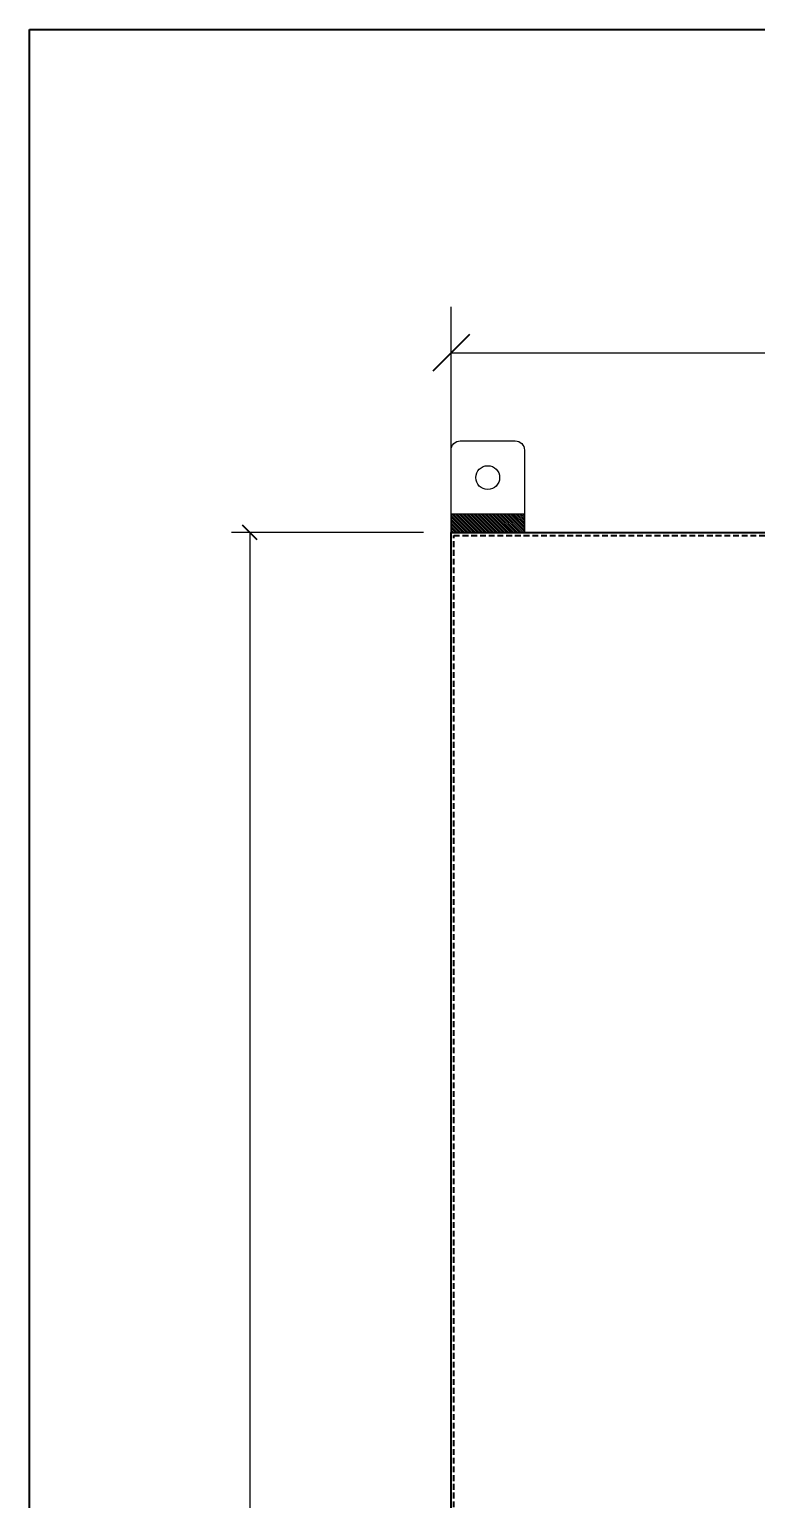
# Model space of a CAD drawing. Header units: millimetres. Extents: x 0 to 3953, y 0 to 2795.
# Drawn here: x 0 to 396, y 1993 to 2795 of the extents above; entities that cross this region are included whole.
import ezdxf

# ---------------------------------------------------------------- set-up
doc = ezdxf.new("R2010")
doc.units = ezdxf.units.MM
doc.linetypes.add('HIDDEN2', pattern=[4.7625, 3.175, -1.5875])
doc.layers.add('0 TĂNG CỨNG', color=7, linetype='Continuous', lineweight=15)
doc.layers.add('DIM', color=253, linetype='Continuous')
doc.styles.add('Arial', font='arial.ttf')
doc.dimstyles.new('Dim-25', dxfattribs={"dimtxt": 25, "dimasz": 8, "dimexe": 10, "dimexo": 15, "dimgap": 10, "dimtad": 1, "dimdec": 0, "dimtxsty": 'Standard', "dimblk": 'OBLIQUE', "dimcen": 10, "dimclrd": 5, "dimclre": 5, "dimclrt": 3, "dimazin": 3, "dimtfac": 1, "dimtdec": 0, "dimtmove": 0, "dimatfit": 3, "dimldrblk": 'OBLIQUE', "dimlwd": 9, "dimlwe": 9})
doc.dimstyles.new('Dim-40', dxfattribs={"dimtxt": 40, "dimasz": 20, "dimexe": 25, "dimexo": 40, "dimgap": 20, "dimtad": 1, "dimdec": 0, "dimtxsty": 'Standard', "dimblk": 'OBLIQUE', "dimcen": 15, "dimclrd": 5, "dimclre": 5, "dimclrt": 3, "dimazin": 3, "dimtfac": 1, "dimtdec": 0, "dimtmove": 0, "dimatfit": 3, "dimldrblk": 'ARCHTICK', "dimlwd": 9, "dimlwe": 9})

# ---------------------------------------------------------------- blocks, each defined once
blk = doc.blocks.new('*D1')
at = {"color": 0, "linetype": 'ByBlock', "lineweight": -2}
for p, q in [((124.3, 2516.54), (116.3, 2524.54)), ((116.3, 1324.54), (124.3, 1316.54))]:
    blk.add_line(p, q, dxfattribs=at)
at = {"layer": 'Defpoints', "color": 0, "transparency": 16777216}
for p in [(230.17, 2520.54), (120.3, 1320.54), (230.17, 1320.54)]:
    blk.add_point(p, dxfattribs=at)
at = {"layer": 'DIM', "color": 5, "lineweight": 9, "transparency": 16777216}
for p, q in [((215.17, 2520.54), (110.3, 2520.54)), ((120.3, 2520.54), (120.3, 1320.54)), ((215.17, 1320.54), (110.3, 1320.54))]:
    blk.add_line(p, q, dxfattribs=at)
at = {"layer": 'DIM', "color": 3, "transparency": 16777216, "insert": (97.53, 1920.54), "char_height": 25, "attachment_point": 5, "rotation": 90}
blk.add_mtext('1200', dxfattribs=at)
blk = doc.blocks.new('_Oblique')
at = {"color": 0, "linetype": 'ByBlock', "lineweight": -2}
blk.add_line((-0.5, -0.5), (0.5, 0.5), dxfattribs=at)
blk = doc.blocks.new('*D5')
at = {"color": 0, "linetype": 'ByBlock', "lineweight": -2}
for p, q in [((240.17, 2628.71), (220.17, 2608.71)), ((1020.17, 2608.71), (1040.17, 2628.71))]:
    blk.add_line(p, q, dxfattribs=at)
at = {"layer": 'Defpoints', "color": 0, "transparency": 16777216}
for p in [(1030.17, 2618.71), (230.17, 2520.54), (1030.17, 2520.54)]:
    blk.add_point(p, dxfattribs=at)
at = {"layer": 'DIM', "color": 5, "lineweight": 9, "transparency": 16777216}
for p, q in [((230.17, 2560.54), (230.17, 2643.71)), ((1030.17, 2560.54), (1030.17, 2643.71)), ((230.17, 2618.71), (1030.17, 2618.71))]:
    blk.add_line(p, q, dxfattribs=at)
at = {"layer": 'DIM', "color": 3, "transparency": 16777216, "insert": (630.17, 2659.13), "char_height": 40, "attachment_point": 5}
blk.add_mtext('800', dxfattribs=at)
blk = doc.blocks.new('_ArchTick')
at = {"color": 0, "const_width": 0.15}
blk.add_lwpolyline([(-0.5, -0.5), (0.5, 0.5)], dxfattribs=at)
blk = doc.blocks.new('KHUNG CHUẨN')
at = {"color": 7}
blk.add_lwpolyline([(16919.25, -26555.16), (19889.25, -26555.16), (19889.25, -28655.16), (16919.25, -28655.16)], close=True, dxfattribs=at)
at = {"color": 3, "style": 'Arial'}
for tag, p in [('#01', (17055.57, -28580.1)), ('#02', (17431.39, -28580.1)), ('#03', (18030.58, -28580.1)), ('#08', (18751.7, -28580.1)), ('#10', (19064.78, -28580.1)), ('#11', (19060.3, -28625.69)), ('#05', (17308.45, -28633.02)), ('#06', (17632.65, -28633.73)), ('#09', (18753.85, -28632.6)), ('#12', (19806.46, -28628.91)), ('#04', (17024.77, -28634.62)), ('#07', (18002.01, -28634.74))]:
    blk.add_attdef(tag, p, '', height=20, dxfattribs=at)

msp = doc.modelspace()

# ---------------------------------------------------------------- hatches: boundary and pattern name
at = {"layer": '0 TĂNG CỨNG'}
h = msp.add_hatch(dxfattribs=at)
h.set_pattern_fill('JIS_WOOD', color=256, style=0)
h.set_pattern_definition([(135, (159144.0382, -18232.9926), (0.4999999992, 0.4999999992), [])])
h.paths.add_polyline_path([(270.17, 2530.54), (230.17, 2530.54), (230.17, 2520.54), (270.17, 2520.54)])

# ---------------------------------------------------------------- linework, layer by layer
msp.add_lwpolyline([(230.17, 2520.54), (1030.17, 2520.54), (1030.17, 1320.54), (230.17, 1320.54)], close=True)
at = {"linetype": 'HIDDEN2'}
msp.add_lwpolyline([(231.67, 2519.04), (1028.67, 2519.04), (1028.67, 1322.04), (231.67, 1322.04)], close=True, dxfattribs=at)
at = {"layer": '0 TĂNG CỨNG'}
msp.add_line((270.17, 2530.54), (230.17, 2530.54), dxfattribs=at)
msp.add_lwpolyline([(270.17, 2520.54), (230.17, 2520.54), (230.17, 2565.54, -0.414214), (235.17, 2570.54), (265.17, 2570.54, -0.414214), (270.17, 2565.54)], format="xyb", close=True, dxfattribs=at)
msp.add_lwpolyline([(270.17, 2530.54), (230.17, 2530.54), (230.17, 2520.54), (270.17, 2520.54)], close=True, dxfattribs=at)
msp.add_circle((250.17, 2550.54), 6.5, dxfattribs=at)

# ---------------------------------------------------------------- block references
at = {"color": 3, "xscale": 1.331000000005587, "yscale": 1.331000000005587, "zscale": 1.331000000005587}
msp.add_blockref('KHUNG CHUẨN', (-22519.52, 38140.02), dxfattribs=at)

# ---------------------------------------------------------------- dimensions: what is measured, and where the dimension line sits
at = {"layer": 'DIM', "color": 2}
dim = msp.add_linear_dim(base=(1030.17, 2618.71), p1=(230.17, 2520.54), p2=(1030.17, 2520.54), dimstyle='Dim-40', dxfattribs=at)
dim.commit()
dim.dimension.update_dxf_attribs({"geometry": '*D5', "text_midpoint": (630.17, 2659.13)})
at = {"layer": 'DIM'}
dim = msp.add_linear_dim(base=(120.3, 1320.54), p1=(230.17, 2520.54), p2=(230.17, 1320.54), angle=90, dimstyle='Dim-25', dxfattribs=at)
dim.commit()
dim.dimension.update_dxf_attribs({"geometry": '*D1', "text_midpoint": (97.53, 1920.54)})

doc.saveas('drawing.dxf')
